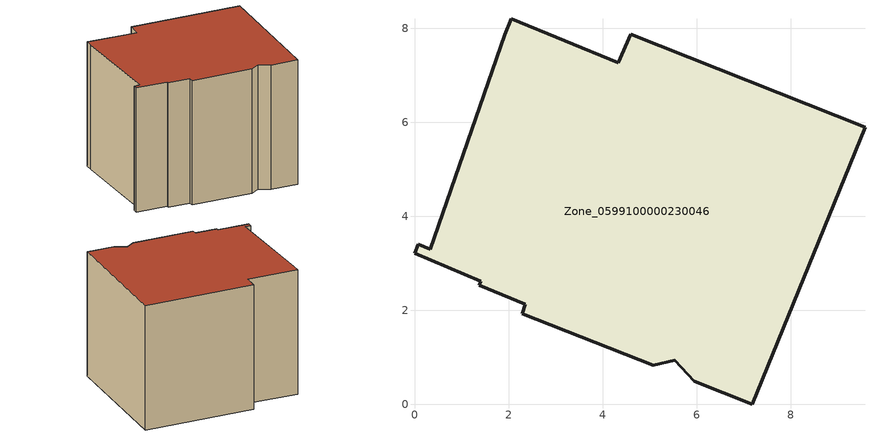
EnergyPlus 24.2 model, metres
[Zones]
Zone_0599100000230046
 floor ground (C_G): 0,3.21 0.08,3.4 0.34,3.3 1.92,7.86 2.06,8.2 4.34,7.26 4.6,7.87 9.59,5.89 7.18,0 5.95,0.48 5.54,0.93 5.08,0.83 2.29,1.92 2.35,2.13 1.38,2.53 1.41,2.62 z0
 wall outside (C_F): 2.06,8.2 1.92,7.86 0.34,3.3 0.08,3.4 0,3.21 1.41,2.62 1.38,2.53 2.35,2.13 2.29,1.92 5.08,0.83 5.54,0.93 5.95,0.48 7.18,0 9.59,5.89 4.6,7.87 4.34,7.26 2.06,8.2 z0:6.16
 roof outside (C_R): 0,3.21 1.41,2.62 1.38,2.53 2.35,2.13 2.29,1.92 5.08,0.83 5.54,0.93 5.95,0.48 7.18,0 9.59,5.89 4.6,7.87 4.34,7.26 2.06,8.2 1.92,7.86 0.34,3.3 0.08,3.4 z6.16
[BUILDING]
Pand.0599100000230046: North Axis=0; Terrain=City; Loads Convergence Tolerance Value=0.04; Temperature Convergence Tolerance Value=0.4; Solar Distribution=FullExterior; Maximum Number of Warmup Days=25; Minimum Number of Warmup Days=1
[Site:Location]
Rotterdam.The.Hague.AP_ZH_NLD Design_Conditions: Latitude=51.96; Longitude=4.45; Time Zone=1; Elevation=-4.5
[SITE:GROUNDTEMPERATURE:BUILDINGSURFACE]
18, 18, 18, 18, 18, 18, 18, 18, 18, 18, 18, 18
[MATERIAL] Thermal Absorptance=0.9; Solar Absorptance=0.7; Visible Absorptance=0.7
Name | Roughness | Thickness | Conductivity | Density | Specific Heat
G.D.1965 | MediumSmooth | 0.15 | 1 | 540 | 1210
F.D.1965 | Rough | 0.3 | 0.857143 | 1920 | 840
R.D.1965 | MediumRough | 0.2 | 0.08 | 1500 | 1000
[CONSTRUCTION]
C_G: G.D.1965
C_F: F.D.1965
C_R: R.D.1965
[ZONE]
Zone_0599100000230046: Type=1; Multiplier=1; Ceiling Height=Autocalculate; Volume=Autocalculate; Floor Area=autocalculate; Part of Total Floor Area=Yes
[ZONEINFILTRATION:DESIGNFLOWRATE]
Infil_Zone_0599100000230046: Zone or ZoneList or Space or SpaceList=Zone_0599100000230046; Schedule=AlwaysOn; Design Flow Rate Calculation Method=Flow/Area; Flow Rate per Floor Area=0.0042; Constant Term Coefficient=1; Temperature Term Coefficient=0; Velocity Term Coefficient=0; Velocity Squared Term Coefficient=0
[HVACTEMPLATE:ZONE:IDEALLOADSAIRSYSTEM]
Zone_0599100000230046: Maximum Heating Supply Air Temperature=50; Minimum Cooling Supply Air Temperature=13; Maximum Heating Supply Air Humidity Ratio=0.0156; Minimum Cooling Supply Air Humidity Ratio=0.0077; Heating Limit=NoLimit; Cooling Limit=NoLimit; Dehumidification Control Type=ConstantSensibleHeatRatio; Cooling Sensible Heat Ratio=0.7; Dehumidification Setpoint=60; Humidification Control Type=None; Humidification Setpoint=30; Outdoor Air Method=None; Outdoor Air Flow Rate per Person=0.00944; Outdoor Air Flow Rate per Zone Floor Area=0; Outdoor Air Flow Rate per Zone=0; Demand Controlled Ventilation Type=None; Outdoor Air Economizer Type=NoEconomizer; Heat Recovery Type=None; Sensible Heat Recovery Effectiveness=0.7; Latent Heat Recovery Effectiveness=0.65
[ZONECONTROL:THERMOSTAT]
ThermostatControl_Zone_0599100000230046: Zone or ZoneList=Zone_0599100000230046; Control Type Schedule=DualSetpointControlType; Control 1=Thermostat_Zone_0599100000230046; Temperature Difference Between Cutout And Setpoint=0
[THERMOSTATSETPOINT:DUALSETPOINT]
Thermostat_Zone_0599100000230046: Heating Setpoint Temperature Schedule=HeatingSetpoint_Zone_0599100000230046; Cooling Setpoint Temperature Schedule=CoolingSetpoint_Zone_0599100000230046
[SCHEDULE:COMPACT]
HeatingSetpoint_Zone_0599100000230046: Through: 12/31, For: AllDays, Until: 24:00, 21
CoolingSetpoint_Zone_0599100000230046: Through: 12/31, For: AllDays, Until: 24:00, 24
DualSetpointControlType: Through: 12/31, For: AllDays, Until: 24:00, 4
AlwaysOn: Through: 12/31, For: AllDays, Until: 24:00, 1
